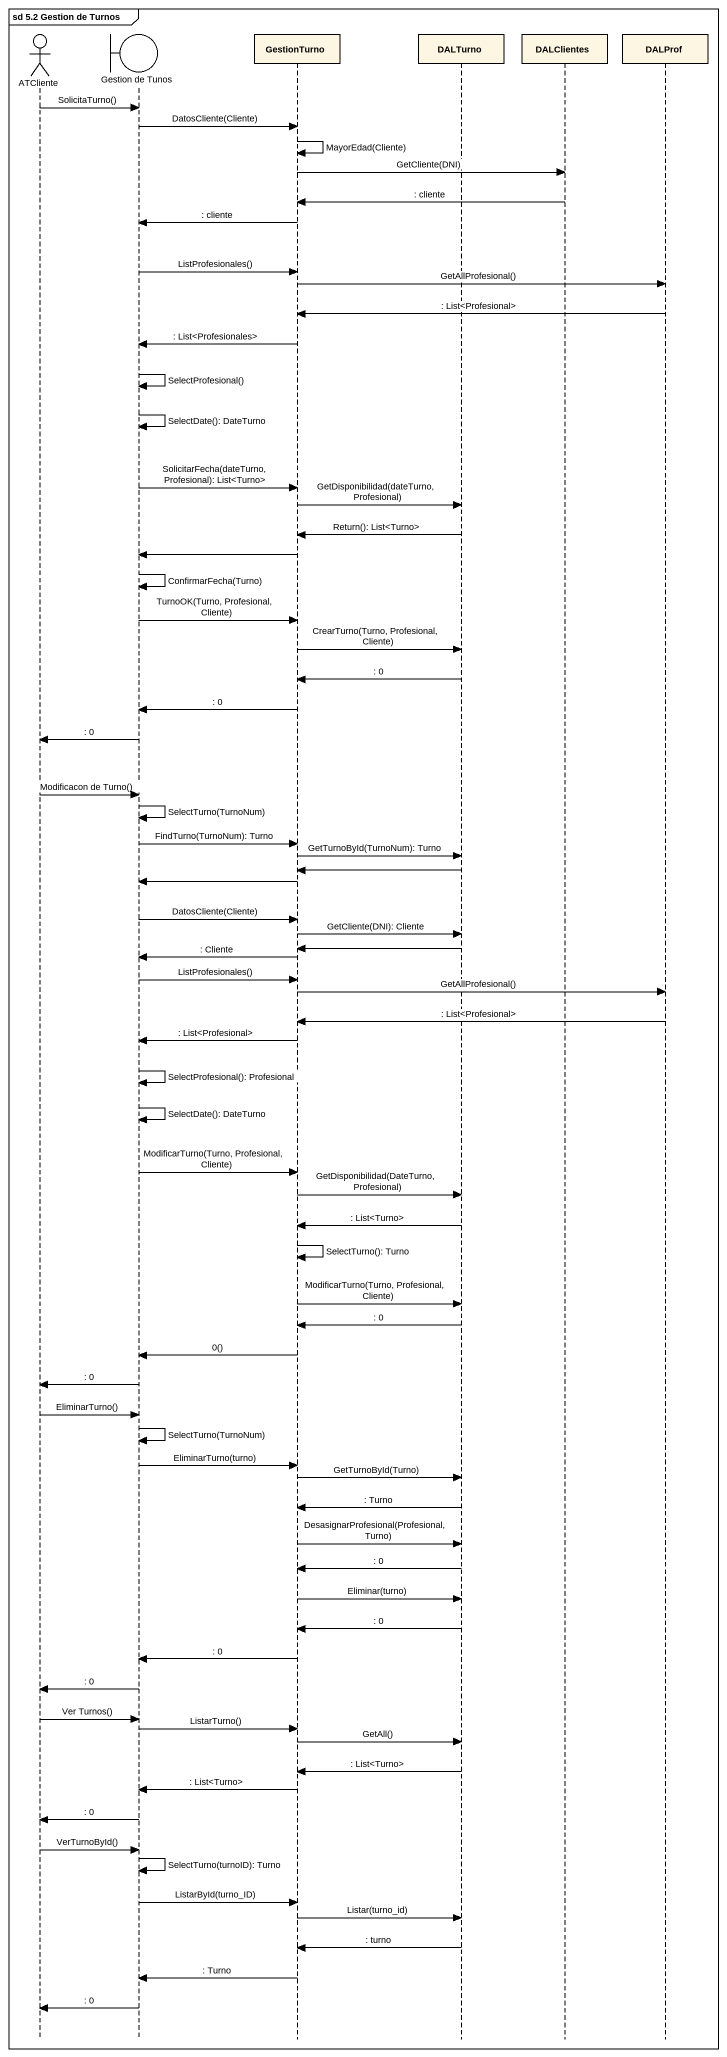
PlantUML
@startuml
mainframe sd 5.2 Gestion de Turnos
hide footbox
actor ATCliente
boundary "Gestion de Tunos" as Gestion_de_Tunos
participant GestionTurno
participant DALTurno
participant DALClientes
participant DALProf

ATCliente -> Gestion_de_Tunos : SolicitaTurno()
Gestion_de_Tunos -> GestionTurno : DatosCliente(Cliente)
GestionTurno -> GestionTurno : MayorEdad(Cliente)
GestionTurno -> DALClientes : GetCliente(DNI)
DALClientes -> GestionTurno : : cliente
GestionTurno -> Gestion_de_Tunos : : cliente
Gestion_de_Tunos -> GestionTurno : ListProfesionales()
GestionTurno -> DALProf : GetAllProfesional()
DALProf -> GestionTurno : : List<Profesional>
GestionTurno -> Gestion_de_Tunos : : List<Profesionales>
Gestion_de_Tunos -> Gestion_de_Tunos : SelectProfesional()
Gestion_de_Tunos -> Gestion_de_Tunos : SelectDate(): DateTurno
Gestion_de_Tunos -> GestionTurno : SolicitarFecha(dateTurno, Profesional): List<Turno>
GestionTurno -> DALTurno : GetDisponibilidad(dateTurno, Profesional)
DALTurno -> GestionTurno : Return(): List<Turno>
GestionTurno -> Gestion_de_Tunos
Gestion_de_Tunos -> Gestion_de_Tunos : ConfirmarFecha(Turno)
Gestion_de_Tunos -> GestionTurno : TurnoOK(Turno, Profesional, Cliente)
GestionTurno -> DALTurno : CrearTurno(Turno, Profesional, Cliente)
DALTurno -> GestionTurno : : 0
GestionTurno -> Gestion_de_Tunos : : 0
Gestion_de_Tunos -> ATCliente : : 0
ATCliente -> Gestion_de_Tunos : Modificacon de Turno()
Gestion_de_Tunos -> Gestion_de_Tunos : SelectTurno(TurnoNum)
Gestion_de_Tunos -> GestionTurno : FindTurno(TurnoNum): Turno
GestionTurno -> DALTurno : GetTurnoById(TurnoNum): Turno
DALTurno -> GestionTurno
GestionTurno -> Gestion_de_Tunos
Gestion_de_Tunos -> GestionTurno : DatosCliente(Cliente)
GestionTurno -> DALTurno : GetCliente(DNI): Cliente
DALTurno -> GestionTurno
GestionTurno -> Gestion_de_Tunos : : Cliente
Gestion_de_Tunos -> GestionTurno : ListProfesionales()
GestionTurno -> DALProf : GetAllProfesional()
DALProf -> GestionTurno : : List<Profesional>
GestionTurno -> Gestion_de_Tunos : : List<Profesional>
Gestion_de_Tunos -> Gestion_de_Tunos : SelectProfesional(): Profesional
Gestion_de_Tunos -> Gestion_de_Tunos : SelectDate(): DateTurno
Gestion_de_Tunos -> GestionTurno : ModificarTurno(Turno, Profesional, Cliente)
GestionTurno -> DALTurno : GetDisponibilidad(DateTurno,Profesional)
DALTurno -> GestionTurno : : List<Turno>
GestionTurno -> GestionTurno : SelectTurno(): Turno
GestionTurno -> DALTurno : ModificarTurno(Turno, Profesional, Cliente)
DALTurno -> GestionTurno : : 0
GestionTurno -> Gestion_de_Tunos : 0()
Gestion_de_Tunos -> ATCliente : : 0
ATCliente -> Gestion_de_Tunos : EliminarTurno()
Gestion_de_Tunos -> Gestion_de_Tunos : SelectTurno(TurnoNum)
Gestion_de_Tunos -> GestionTurno : EliminarTurno(turno)
GestionTurno -> DALTurno : GetTurnoById(Turno)
DALTurno -> GestionTurno : : Turno
GestionTurno -> DALTurno : DesasignarProfesional(Profesional, Turno)
DALTurno -> GestionTurno : : 0
GestionTurno -> DALTurno : Eliminar(turno)
DALTurno -> GestionTurno : : 0
GestionTurno -> Gestion_de_Tunos : : 0
Gestion_de_Tunos -> ATCliente : : 0
ATCliente -> Gestion_de_Tunos : Ver Turnos()
Gestion_de_Tunos -> GestionTurno : ListarTurno()
GestionTurno -> DALTurno : GetAll()
DALTurno -> GestionTurno : : List<Turno>
GestionTurno -> Gestion_de_Tunos : : List<Turno>
Gestion_de_Tunos -> ATCliente : : 0
ATCliente -> Gestion_de_Tunos : VerTurnoById()
Gestion_de_Tunos -> Gestion_de_Tunos : SelectTurno(turnoID): Turno
Gestion_de_Tunos -> GestionTurno : ListarById(turno_ID)
GestionTurno -> DALTurno : Listar(turno_id)
DALTurno -> GestionTurno : : turno
GestionTurno -> Gestion_de_Tunos : : Turno
Gestion_de_Tunos -> ATCliente : : 0
@enduml
